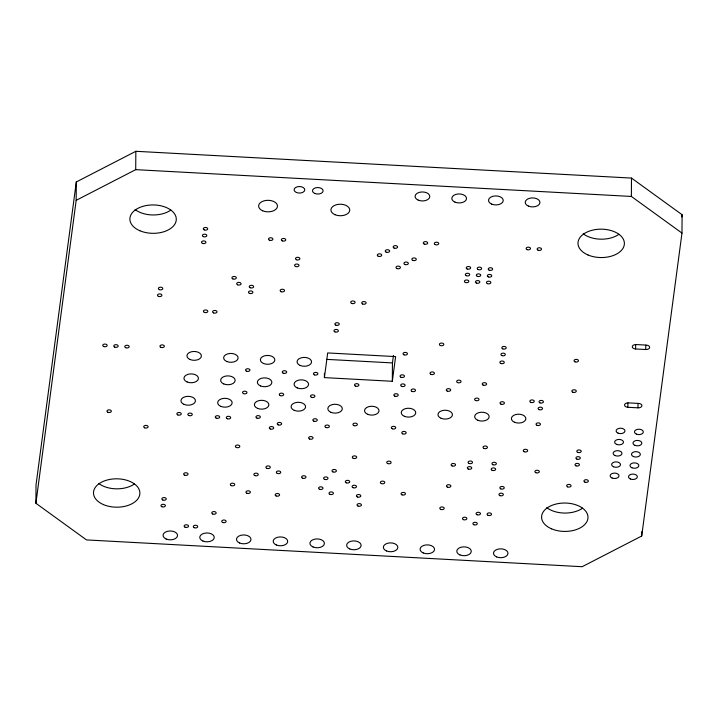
<?xml version="1.0" encoding="UTF-8"?>
<svg xmlns="http://www.w3.org/2000/svg" width="718" height="718" viewBox="0 0 718 718"><rect width="100%" height="100%" fill="white"/><g stroke="black" fill="none" stroke-linecap="round" stroke-linejoin="round"><path stroke-width="1.08" d="M35.9 503.273L36.026 484.919L76.296 181.977L135.846 151.292L631.499 178.082L682.1 214.727L681.974 233.081L641.704 536.023L582.154 566.708L86.501 539.918L35.9 503.273L76.171 200.34L76.296 181.977M76.171 200.34L135.711 169.654L135.846 151.292M324.401 377.614L327.686 352.933L395.609 356.604L392.324 381.285L324.401 377.614L324.428 373.297M392.324 381.285L392.45 362.922L393.455 355.41M627.882 407.286A3.626 2.217 0.4 0 1 624.561 404.88A3.626 2.217 0.4 0 1 628.465 402.87L638.58 403.417A3.626 2.217 0.4 0 1 641.901 405.823A3.626 2.217 0.4 0 1 637.997 407.833L627.882 407.286L627.909 402.969M681.974 233.081L631.373 196.445L631.499 178.082M635.627 348.975A3.626 2.217 0.4 0 1 632.307 346.57A3.626 2.217 0.4 0 1 636.22 344.559L646.335 345.107A3.626 2.217 0.4 0 1 649.655 347.512A3.626 2.217 0.4 0 1 645.751 349.522L635.627 348.975L635.663 344.658M637.997 407.833L638.024 403.516M641.704 536.023L641.73 531.706M645.751 349.522L645.778 345.205M681.804 216.944L682.1 214.727M135.711 169.654L631.373 196.445M326.753 359.377L392.45 362.922M134.454 483.941A23.2 14.189 0.4 0 1 98.689 483.429M170.857 210.069A23.2 14.189 0.4 0 1 135.092 209.557M618.961 234.292A23.2 14.189 0.4 0 1 583.195 233.781M582.558 508.165A23.2 14.189 0.4 0 1 546.793 507.653M394.792 396.148A2.208 1.346 0.4 0 0 398.239 395.169A2.208 1.346 0.4 0 0 395.097 393.823A2.208 1.346 0.4 0 0 394.792 396.148M435.27 244.65A2.208 1.346 0.4 0 0 438.716 243.662A2.208 1.346 0.4 0 0 435.575 242.325A2.208 1.346 0.4 0 0 435.27 244.65M188.825 415.534A2.208 1.346 0.4 0 0 192.28 414.546A2.208 1.346 0.4 0 0 189.139 413.2A2.208 1.346 0.4 0 0 188.825 415.534M254.8 475.594A2.208 1.346 0.4 0 0 258.256 474.616A2.208 1.346 0.4 0 0 255.114 473.27A2.208 1.346 0.4 0 0 254.8 475.594M161.909 506.737A2.208 1.346 0.4 0 0 165.364 505.759A2.208 1.346 0.4 0 0 162.223 504.413A2.208 1.346 0.4 0 0 161.909 506.737M412.832 260.392A2.208 1.346 0.4 0 0 416.287 259.404A2.208 1.346 0.4 0 0 413.146 258.058A2.208 1.346 0.4 0 0 412.832 260.392M329.966 494.352A2.208 1.346 0.4 0 0 333.412 493.365A2.208 1.346 0.4 0 0 330.271 492.027A2.208 1.346 0.4 0 0 329.966 494.352M103.491 504.619A23.2 14.189 0.4 0 0 139.813 494.253A23.2 14.189 0.4 0 0 106.749 480.136A23.2 14.189 0.4 0 0 103.491 504.619M139.893 230.747A23.2 14.189 0.4 0 0 176.215 220.381A23.2 14.189 0.4 0 0 143.151 206.263A23.2 14.189 0.4 0 0 139.893 230.747M587.997 254.971A23.2 14.189 0.4 0 0 624.319 244.605A23.2 14.189 0.4 0 0 591.255 230.487A23.2 14.189 0.4 0 0 587.997 254.971M551.595 528.843A23.2 14.189 0.4 0 0 587.916 518.477A23.2 14.189 0.4 0 0 554.843 504.359A23.2 14.189 0.4 0 0 551.595 528.843M236.348 447.476A2.208 1.346 0.4 0 0 239.803 446.497A2.208 1.346 0.4 0 0 236.662 445.151A2.208 1.346 0.4 0 0 236.348 447.476M212.716 514.007A2.208 1.346 0.4 0 0 216.163 513.02A2.208 1.346 0.4 0 0 213.022 511.683A2.208 1.346 0.4 0 0 212.716 514.007M158.445 296.363A2.208 1.346 0.4 0 0 161.891 295.376A2.208 1.346 0.4 0 0 158.75 294.03A2.208 1.346 0.4 0 0 158.445 296.363M159.342 289.632A2.208 1.346 0.4 0 0 162.789 288.645A2.208 1.346 0.4 0 0 159.647 287.299A2.208 1.346 0.4 0 0 159.342 289.632M357.995 506.037A2.208 1.346 0.4 0 0 361.441 505.05A2.208 1.346 0.4 0 0 358.3 503.713A2.208 1.346 0.4 0 0 357.995 506.037M319.546 489.272A2.208 1.346 0.4 0 0 322.992 488.285A2.208 1.346 0.4 0 0 319.851 486.939A2.208 1.346 0.4 0 0 319.546 489.272M324.563 479.373A2.208 1.346 0.4 0 0 328.009 478.385A2.208 1.346 0.4 0 0 324.868 477.039A2.208 1.346 0.4 0 0 324.563 479.373M357.349 496.964A2.208 1.346 0.4 0 0 360.804 495.976A2.208 1.346 0.4 0 0 357.663 494.639A2.208 1.346 0.4 0 0 357.349 496.964M463.424 519.644A2.208 1.346 0.4 0 0 466.88 518.665A2.208 1.346 0.4 0 0 463.738 517.319A2.208 1.346 0.4 0 0 463.424 519.644M353.247 458.317A2.208 1.346 0.4 0 0 356.693 457.33A2.208 1.346 0.4 0 0 353.552 455.993A2.208 1.346 0.4 0 0 353.247 458.317M222.688 522.453A2.208 1.346 0.4 0 0 226.134 521.474A2.208 1.346 0.4 0 0 222.993 520.128A2.208 1.346 0.4 0 0 222.688 522.453M266.863 468.342A2.208 1.346 0.4 0 0 270.309 467.355A2.208 1.346 0.4 0 0 267.168 466.018A2.208 1.346 0.4 0 0 266.863 468.342M246.911 493.257A2.208 1.346 0.4 0 0 250.358 492.27A2.208 1.346 0.4 0 0 247.216 490.924A2.208 1.346 0.4 0 0 246.911 493.257M500.967 404.153A2.208 1.346 0.4 0 0 504.413 403.166A2.208 1.346 0.4 0 0 501.272 401.82A2.208 1.346 0.4 0 0 500.967 404.153M332.946 471.914A2.208 1.346 0.4 0 0 336.401 470.927A2.208 1.346 0.4 0 0 333.26 469.59A2.208 1.346 0.4 0 0 332.946 471.914M475.558 400.518A2.208 1.346 0.4 0 0 479.014 399.531A2.208 1.346 0.4 0 0 475.872 398.194A2.208 1.346 0.4 0 0 475.558 400.518M387.675 463.568A2.208 1.346 0.4 0 0 391.13 462.589A2.208 1.346 0.4 0 0 387.989 461.243A2.208 1.346 0.4 0 0 387.675 463.568M483.16 385.108A2.208 1.346 0.4 0 0 486.607 384.121A2.208 1.346 0.4 0 0 483.465 382.784A2.208 1.346 0.4 0 0 483.16 385.108M447.233 391.077A2.208 1.346 0.4 0 0 450.689 390.089A2.208 1.346 0.4 0 0 447.547 388.752A2.208 1.346 0.4 0 0 447.233 391.077M392.297 428.79A2.208 1.346 0.4 0 0 395.753 427.802A2.208 1.346 0.4 0 0 392.611 426.465A2.208 1.346 0.4 0 0 392.297 428.79M302.529 478.179A2.208 1.346 0.4 0 0 305.985 477.192A2.208 1.346 0.4 0 0 302.843 475.855A2.208 1.346 0.4 0 0 302.529 478.179M412.06 391.436A2.208 1.346 0.4 0 0 415.507 390.448A2.208 1.346 0.4 0 0 412.365 389.111A2.208 1.346 0.4 0 0 412.06 391.436M277.274 473.422A2.208 1.346 0.4 0 0 280.729 472.435A2.208 1.346 0.4 0 0 277.588 471.098A2.208 1.346 0.4 0 0 277.274 473.422M325.909 427.461A2.208 1.346 0.4 0 0 329.365 426.474A2.208 1.346 0.4 0 0 326.223 425.137A2.208 1.346 0.4 0 0 325.909 427.461M353.893 425.586A2.208 1.346 0.4 0 0 357.349 424.598A2.208 1.346 0.4 0 0 354.207 423.252A2.208 1.346 0.4 0 0 353.893 425.586M402.717 433.869A2.208 1.346 0.4 0 0 406.164 432.882A2.208 1.346 0.4 0 0 403.022 431.545A2.208 1.346 0.4 0 0 402.717 433.869M457.608 382.595A2.208 1.346 0.4 0 0 461.055 381.608A2.208 1.346 0.4 0 0 457.913 380.271A2.208 1.346 0.4 0 0 457.608 382.595M160.913 347.35A2.208 1.346 0.4 0 0 164.359 346.363A2.208 1.346 0.4 0 0 161.218 345.017A2.208 1.346 0.4 0 0 160.913 347.35M483.986 448.436A2.208 1.346 0.4 0 0 487.432 447.449A2.208 1.346 0.4 0 0 484.291 446.111A2.208 1.346 0.4 0 0 483.986 448.436M524.221 451.739A2.208 1.346 0.4 0 0 527.676 450.751A2.208 1.346 0.4 0 0 524.535 449.414A2.208 1.346 0.4 0 0 524.221 451.739M452.08 465.919A2.208 1.346 0.4 0 0 455.526 464.932A2.208 1.346 0.4 0 0 452.385 463.595A2.208 1.346 0.4 0 0 452.08 465.919M567.624 486.858A2.208 1.346 0.4 0 0 571.079 485.871A2.208 1.346 0.4 0 0 567.938 484.533A2.208 1.346 0.4 0 0 567.624 486.858M575.971 465.838A2.208 1.346 0.4 0 0 579.417 464.851A2.208 1.346 0.4 0 0 576.276 463.514A2.208 1.346 0.4 0 0 575.971 465.838M353.041 487.693A2.208 1.346 0.4 0 0 356.487 486.705A2.208 1.346 0.4 0 0 353.346 485.359A2.208 1.346 0.4 0 0 353.041 487.693M402.008 494.855A2.208 1.346 0.4 0 0 405.455 493.867A2.208 1.346 0.4 0 0 402.313 492.53A2.208 1.346 0.4 0 0 402.008 494.855M381.321 483.564A2.208 1.346 0.4 0 0 384.767 482.586A2.208 1.346 0.4 0 0 381.626 481.24A2.208 1.346 0.4 0 0 381.321 483.564M256.9 418.082A2.208 1.346 0.4 0 0 260.347 417.095A2.208 1.346 0.4 0 0 257.206 415.749A2.208 1.346 0.4 0 0 256.9 418.082M270.246 428.969A2.208 1.346 0.4 0 0 273.693 427.982A2.208 1.346 0.4 0 0 270.551 426.645A2.208 1.346 0.4 0 0 270.246 428.969M334.92 331.887A2.208 1.346 0.4 0 0 338.366 330.908A2.208 1.346 0.4 0 0 335.225 329.562A2.208 1.346 0.4 0 0 334.92 331.887M468.298 469.06A2.208 1.346 0.4 0 0 471.753 468.073A2.208 1.346 0.4 0 0 468.612 466.736A2.208 1.346 0.4 0 0 468.298 469.06M469.042 463.451A2.208 1.346 0.4 0 0 472.498 462.464A2.208 1.346 0.4 0 0 469.357 461.127A2.208 1.346 0.4 0 0 469.042 463.451M492.162 470.344A2.208 1.346 0.4 0 0 495.617 469.366A2.208 1.346 0.4 0 0 492.476 468.019A2.208 1.346 0.4 0 0 492.162 470.344M492.907 464.734A2.208 1.346 0.4 0 0 496.362 463.756A2.208 1.346 0.4 0 0 493.221 462.41A2.208 1.346 0.4 0 0 492.907 464.734M576.859 459.107A2.208 1.346 0.4 0 0 580.315 458.12A2.208 1.346 0.4 0 0 577.173 456.783A2.208 1.346 0.4 0 0 576.859 459.107M577.757 452.376A2.208 1.346 0.4 0 0 581.212 451.389A2.208 1.346 0.4 0 0 578.071 450.051A2.208 1.346 0.4 0 0 577.757 452.376M488.034 515.327A2.208 1.346 0.4 0 0 491.489 514.339A2.208 1.346 0.4 0 0 488.348 513.002A2.208 1.346 0.4 0 0 488.034 515.327M477.021 514.734A2.208 1.346 0.4 0 0 480.468 513.747A2.208 1.346 0.4 0 0 477.326 512.41A2.208 1.346 0.4 0 0 477.021 514.734M194.255 527.703A2.208 1.346 0.4 0 0 197.71 526.716A2.208 1.346 0.4 0 0 194.569 525.37A2.208 1.346 0.4 0 0 194.255 527.703M185.073 527.2A2.208 1.346 0.4 0 0 188.529 526.222A2.208 1.346 0.4 0 0 185.388 524.876A2.208 1.346 0.4 0 0 185.073 527.2M346.291 482.801A2.208 1.346 0.4 0 0 349.738 481.823A2.208 1.346 0.4 0 0 346.597 480.477A2.208 1.346 0.4 0 0 346.291 482.801M447.404 487.136A2.208 1.346 0.4 0 0 450.859 486.158A2.208 1.346 0.4 0 0 447.718 484.812A2.208 1.346 0.4 0 0 447.404 487.136M500.796 488.895A2.208 1.346 0.4 0 0 504.242 487.908A2.208 1.346 0.4 0 0 501.101 486.571A2.208 1.346 0.4 0 0 500.796 488.895M499.899 495.626A2.208 1.346 0.4 0 0 503.345 494.639A2.208 1.346 0.4 0 0 500.213 493.302A2.208 1.346 0.4 0 0 499.899 495.626M162.806 500.006A2.208 1.346 0.4 0 0 166.253 499.019A2.208 1.346 0.4 0 0 163.112 497.682A2.208 1.346 0.4 0 0 162.806 500.006M227.229 418.738A2.208 1.346 0.4 0 0 230.675 417.75A2.208 1.346 0.4 0 0 227.534 416.413A2.208 1.346 0.4 0 0 227.229 418.738M216.217 418.136A2.208 1.346 0.4 0 0 219.663 417.158A2.208 1.346 0.4 0 0 216.522 415.812A2.208 1.346 0.4 0 0 216.217 418.136M177.813 414.932A2.208 1.346 0.4 0 0 181.259 413.945A2.208 1.346 0.4 0 0 178.118 412.608A2.208 1.346 0.4 0 0 177.813 414.932M278.18 424.876A2.208 1.346 0.4 0 0 281.635 423.898A2.208 1.346 0.4 0 0 278.494 422.552A2.208 1.346 0.4 0 0 278.18 424.876M335.818 325.155A2.208 1.346 0.4 0 0 339.264 324.177A2.208 1.346 0.4 0 0 336.123 322.831A2.208 1.346 0.4 0 0 335.818 325.155M362.662 304.01A2.208 1.346 0.4 0 0 366.108 303.023A2.208 1.346 0.4 0 0 362.967 301.686A2.208 1.346 0.4 0 0 362.662 304.01M351.649 303.409A2.208 1.346 0.4 0 0 355.096 302.431A2.208 1.346 0.4 0 0 351.955 301.084A2.208 1.346 0.4 0 0 351.649 303.409M202.467 243.366A2.208 1.346 0.4 0 0 205.913 242.379A2.208 1.346 0.4 0 0 202.772 241.042A2.208 1.346 0.4 0 0 202.467 243.366M203.365 236.635A2.208 1.346 0.4 0 0 206.811 235.648A2.208 1.346 0.4 0 0 203.67 234.31A2.208 1.346 0.4 0 0 203.365 236.635M204.253 229.904A2.208 1.346 0.4 0 0 207.708 228.916A2.208 1.346 0.4 0 0 204.567 227.579A2.208 1.346 0.4 0 0 204.253 229.904M237.631 284.822A2.208 1.346 0.4 0 0 241.086 283.834A2.208 1.346 0.4 0 0 237.945 282.497A2.208 1.346 0.4 0 0 237.631 284.822M232.874 278.916A2.208 1.346 0.4 0 0 236.321 277.929A2.208 1.346 0.4 0 0 233.179 276.583A2.208 1.346 0.4 0 0 232.874 278.916M204.388 312.402A2.208 1.346 0.4 0 0 207.834 311.424A2.208 1.346 0.4 0 0 204.693 310.077A2.208 1.346 0.4 0 0 204.388 312.402M213.56 312.904A2.208 1.346 0.4 0 0 217.016 311.917A2.208 1.346 0.4 0 0 213.874 310.571A2.208 1.346 0.4 0 0 213.56 312.904M125.731 347.709A2.208 1.346 0.4 0 0 129.186 346.722A2.208 1.346 0.4 0 0 126.045 345.376A2.208 1.346 0.4 0 0 125.731 347.709M103.706 346.516A2.208 1.346 0.4 0 0 107.153 345.529A2.208 1.346 0.4 0 0 104.011 344.191A2.208 1.346 0.4 0 0 103.706 346.516M114.718 347.108A2.208 1.346 0.4 0 0 118.165 346.121A2.208 1.346 0.4 0 0 115.024 344.784A2.208 1.346 0.4 0 0 114.718 347.108M282.3 240.898A2.208 1.346 0.4 0 0 285.746 239.92A2.208 1.346 0.4 0 0 282.605 238.573A2.208 1.346 0.4 0 0 282.3 240.898M269.447 240.207A2.208 1.346 0.4 0 0 272.903 239.22A2.208 1.346 0.4 0 0 269.762 237.882A2.208 1.346 0.4 0 0 269.447 240.207M281.097 291.688A2.208 1.346 0.4 0 0 284.543 290.7A2.208 1.346 0.4 0 0 281.402 289.363A2.208 1.346 0.4 0 0 281.097 291.688M400.994 377.273A2.208 1.346 0.4 0 0 404.449 376.286A2.208 1.346 0.4 0 0 401.308 374.949A2.208 1.346 0.4 0 0 400.994 377.273M403.983 354.836A2.208 1.346 0.4 0 0 407.429 353.848A2.208 1.346 0.4 0 0 404.288 352.511A2.208 1.346 0.4 0 0 403.983 354.836M314.412 374.859A2.208 1.346 0.4 0 0 317.868 373.872A2.208 1.346 0.4 0 0 314.726 372.525A2.208 1.346 0.4 0 0 314.412 374.859M311.433 397.296A2.208 1.346 0.4 0 0 314.888 396.309A2.208 1.346 0.4 0 0 311.747 394.972A2.208 1.346 0.4 0 0 311.433 397.296M283.206 373.172A2.208 1.346 0.4 0 0 286.661 372.184A2.208 1.346 0.4 0 0 283.52 370.838A2.208 1.346 0.4 0 0 283.206 373.172M246.489 371.179A2.208 1.346 0.4 0 0 249.945 370.201A2.208 1.346 0.4 0 0 246.804 368.855A2.208 1.346 0.4 0 0 246.489 371.179M243.51 393.626A2.208 1.346 0.4 0 0 246.956 392.638A2.208 1.346 0.4 0 0 243.815 391.301A2.208 1.346 0.4 0 0 243.51 393.626M280.226 395.609A2.208 1.346 0.4 0 0 283.673 394.622A2.208 1.346 0.4 0 0 280.532 393.284A2.208 1.346 0.4 0 0 280.226 395.609M502.762 348.876A2.208 1.346 0.4 0 0 506.217 347.889A2.208 1.346 0.4 0 0 503.076 346.552A2.208 1.346 0.4 0 0 502.762 348.876M501.873 355.607A2.208 1.346 0.4 0 0 505.319 354.62A2.208 1.346 0.4 0 0 502.178 353.283A2.208 1.346 0.4 0 0 501.873 355.607M500.823 363.461A2.208 1.346 0.4 0 0 504.278 362.473A2.208 1.346 0.4 0 0 501.137 361.136A2.208 1.346 0.4 0 0 500.823 363.461M530.781 402.367A2.208 1.346 0.4 0 0 534.237 401.389A2.208 1.346 0.4 0 0 531.096 400.043A2.208 1.346 0.4 0 0 530.781 402.367M539.963 402.87A2.208 1.346 0.4 0 0 543.409 401.883A2.208 1.346 0.4 0 0 540.277 400.545A2.208 1.346 0.4 0 0 539.963 402.87M536.983 425.307A2.208 1.346 0.4 0 0 540.43 424.32A2.208 1.346 0.4 0 0 537.288 422.983A2.208 1.346 0.4 0 0 536.983 425.307M539.065 409.601A2.208 1.346 0.4 0 0 542.521 408.614A2.208 1.346 0.4 0 0 539.38 407.277A2.208 1.346 0.4 0 0 539.065 409.601M440.349 345.502A2.208 1.346 0.4 0 0 443.796 344.514A2.208 1.346 0.4 0 0 440.655 343.177A2.208 1.346 0.4 0 0 440.349 345.502M476.384 283.036A2.208 1.346 0.4 0 0 479.839 282.048A2.208 1.346 0.4 0 0 476.698 280.711A2.208 1.346 0.4 0 0 476.384 283.036M487.405 283.628A2.208 1.346 0.4 0 0 490.852 282.641A2.208 1.346 0.4 0 0 487.71 281.303A2.208 1.346 0.4 0 0 487.405 283.628M477.282 276.304A2.208 1.346 0.4 0 0 480.728 275.317A2.208 1.346 0.4 0 0 477.587 273.98A2.208 1.346 0.4 0 0 477.282 276.304M488.294 276.897A2.208 1.346 0.4 0 0 491.749 275.909A2.208 1.346 0.4 0 0 488.608 274.572A2.208 1.346 0.4 0 0 488.294 276.897M466.269 275.703A2.208 1.346 0.4 0 0 469.716 274.725A2.208 1.346 0.4 0 0 466.574 273.379A2.208 1.346 0.4 0 0 466.269 275.703M465.372 282.443A2.208 1.346 0.4 0 0 468.827 281.456A2.208 1.346 0.4 0 0 465.686 280.11A2.208 1.346 0.4 0 0 465.372 282.443M467.158 268.972A2.208 1.346 0.4 0 0 470.613 267.993A2.208 1.346 0.4 0 0 467.472 266.647A2.208 1.346 0.4 0 0 467.158 268.972M478.179 269.573A2.208 1.346 0.4 0 0 481.625 268.586A2.208 1.346 0.4 0 0 478.484 267.249A2.208 1.346 0.4 0 0 478.179 269.573M489.191 270.165A2.208 1.346 0.4 0 0 492.638 269.178A2.208 1.346 0.4 0 0 489.496 267.841A2.208 1.346 0.4 0 0 489.191 270.165M396.955 268.568A2.208 1.346 0.4 0 0 400.402 267.59A2.208 1.346 0.4 0 0 397.26 266.243A2.208 1.346 0.4 0 0 396.955 268.568M404.898 264.475A2.208 1.346 0.4 0 0 408.345 263.497A2.208 1.346 0.4 0 0 405.203 262.151A2.208 1.346 0.4 0 0 404.898 264.475M378.251 256.254A2.208 1.346 0.4 0 0 381.707 255.276A2.208 1.346 0.4 0 0 378.565 253.93A2.208 1.346 0.4 0 0 378.251 256.254M386.194 252.171A2.208 1.346 0.4 0 0 389.641 251.183A2.208 1.346 0.4 0 0 386.499 249.837A2.208 1.346 0.4 0 0 386.194 252.171M394.128 248.078A2.208 1.346 0.4 0 0 397.584 247.091A2.208 1.346 0.4 0 0 394.442 245.753A2.208 1.346 0.4 0 0 394.128 248.078M309.584 439.012A2.208 1.346 0.4 0 0 313.039 438.025A2.208 1.346 0.4 0 0 309.898 436.679A2.208 1.346 0.4 0 0 309.584 439.012M355.446 386.113A2.208 1.346 0.4 0 0 358.892 385.126A2.208 1.346 0.4 0 0 355.751 383.789A2.208 1.346 0.4 0 0 355.446 386.113M401.64 386.347A2.208 1.346 0.4 0 0 405.087 385.369A2.208 1.346 0.4 0 0 401.945 384.022A2.208 1.346 0.4 0 0 401.64 386.347M313.811 421.152A2.208 1.346 0.4 0 0 317.257 420.174A2.208 1.346 0.4 0 0 314.116 418.827A2.208 1.346 0.4 0 0 313.811 421.152M184.598 475.19A2.208 1.346 0.4 0 0 188.044 474.212A2.208 1.346 0.4 0 0 184.903 472.866A2.208 1.346 0.4 0 0 184.598 475.19M276.134 495.959A2.208 1.346 0.4 0 0 279.58 494.98A2.208 1.346 0.4 0 0 276.439 493.634A2.208 1.346 0.4 0 0 276.134 495.959M430.962 374.374A2.208 1.346 0.4 0 0 434.417 373.387A2.208 1.346 0.4 0 0 431.276 372.05A2.208 1.346 0.4 0 0 430.962 374.374M572.811 392.216A2.208 1.346 0.4 0 0 576.267 391.229A2.208 1.346 0.4 0 0 573.126 389.883A2.208 1.346 0.4 0 0 572.811 392.216M575.001 361.818A2.208 1.346 0.4 0 0 578.457 360.831A2.208 1.346 0.4 0 0 575.315 359.494A2.208 1.346 0.4 0 0 575.001 361.818M250.187 287.756A2.208 1.346 0.4 0 0 253.633 286.769A2.208 1.346 0.4 0 0 250.492 285.432A2.208 1.346 0.4 0 0 250.187 287.756M249.442 293.366A2.208 1.346 0.4 0 0 252.889 292.388A2.208 1.346 0.4 0 0 249.747 291.041A2.208 1.346 0.4 0 0 249.442 293.366M535.861 472.713A2.208 1.346 0.4 0 0 539.317 471.726A2.208 1.346 0.4 0 0 536.175 470.38A2.208 1.346 0.4 0 0 535.861 472.713M440.753 509.385A2.208 1.346 0.4 0 0 444.2 508.398A2.208 1.346 0.4 0 0 441.058 507.052A2.208 1.346 0.4 0 0 440.753 509.385M473.844 524.732A2.208 1.346 0.4 0 0 477.29 523.745A2.208 1.346 0.4 0 0 474.149 522.408A2.208 1.346 0.4 0 0 473.844 524.732M584.892 482.137A2.208 1.346 0.4 0 0 588.347 481.159A2.208 1.346 0.4 0 0 585.206 479.812A2.208 1.346 0.4 0 0 584.892 482.137M144.668 427.829A2.208 1.346 0.4 0 0 148.114 426.851A2.208 1.346 0.4 0 0 144.973 425.505A2.208 1.346 0.4 0 0 144.668 427.829M107.906 412.285A2.208 1.346 0.4 0 0 111.353 411.297A2.208 1.346 0.4 0 0 108.212 409.96A2.208 1.346 0.4 0 0 107.906 412.285M296.435 259.745A2.208 1.346 0.4 0 0 299.882 258.758A2.208 1.346 0.4 0 0 296.74 257.421A2.208 1.346 0.4 0 0 296.435 259.745M295.538 266.477A2.208 1.346 0.4 0 0 298.993 265.489A2.208 1.346 0.4 0 0 295.852 264.152A2.208 1.346 0.4 0 0 295.538 266.477M424.248 244.057A2.208 1.346 0.4 0 0 427.704 243.07A2.208 1.346 0.4 0 0 424.562 241.724A2.208 1.346 0.4 0 0 424.248 244.057M538.069 250.205A2.208 1.346 0.4 0 0 541.516 249.218A2.208 1.346 0.4 0 0 538.374 247.881A2.208 1.346 0.4 0 0 538.069 250.205M527.057 249.613A2.208 1.346 0.4 0 0 530.503 248.625A2.208 1.346 0.4 0 0 527.362 247.288A2.208 1.346 0.4 0 0 527.057 249.613M231.277 485.628A2.208 1.346 0.4 0 0 234.732 484.641A2.208 1.346 0.4 0 0 231.591 483.304A2.208 1.346 0.4 0 0 231.277 485.628M294.218 410.346A7.252 4.434 0.4 0 0 305.572 407.106A7.252 4.434 0.4 0 0 295.242 402.699A7.252 4.434 0.4 0 0 294.218 410.346M297.207 387.908A7.252 4.434 0.4 0 0 308.552 384.668A7.252 4.434 0.4 0 0 298.221 380.253A7.252 4.434 0.4 0 0 297.207 387.908M300.187 365.471A7.252 4.434 0.4 0 0 311.54 362.231A7.252 4.434 0.4 0 0 301.201 357.815A7.252 4.434 0.4 0 0 300.187 365.471M220.794 406.379A7.252 4.434 0.4 0 0 232.138 403.139A7.252 4.434 0.4 0 0 221.808 398.723A7.252 4.434 0.4 0 0 220.794 406.379M223.774 383.942A7.252 4.434 0.4 0 0 235.127 380.702A7.252 4.434 0.4 0 0 224.788 376.286A7.252 4.434 0.4 0 0 223.774 383.942M226.753 361.495A7.252 4.434 0.4 0 0 238.107 358.255A7.252 4.434 0.4 0 0 227.777 353.848A7.252 4.434 0.4 0 0 226.753 361.495M166.181 539.03A7.252 4.434 0.4 0 0 177.525 535.799A7.252 4.434 0.4 0 0 167.195 531.383A7.252 4.434 0.4 0 0 166.181 539.03M202.898 541.022A7.252 4.434 0.4 0 0 214.242 537.782A7.252 4.434 0.4 0 0 203.912 533.366A7.252 4.434 0.4 0 0 202.898 541.022M239.615 543.005A7.252 4.434 0.4 0 0 250.959 539.765A7.252 4.434 0.4 0 0 240.629 535.35A7.252 4.434 0.4 0 0 239.615 543.005M276.322 544.989A7.252 4.434 0.4 0 0 287.676 541.749A7.252 4.434 0.4 0 0 277.345 537.333A7.252 4.434 0.4 0 0 276.322 544.989M313.039 546.972A7.252 4.434 0.4 0 0 324.392 543.732A7.252 4.434 0.4 0 0 314.062 539.326A7.252 4.434 0.4 0 0 313.039 546.972M349.756 548.956A7.252 4.434 0.4 0 0 361.109 545.716A7.252 4.434 0.4 0 0 350.77 541.309A7.252 4.434 0.4 0 0 349.756 548.956M386.472 550.939A7.252 4.434 0.4 0 0 397.817 547.699A7.252 4.434 0.4 0 0 387.487 543.293A7.252 4.434 0.4 0 0 386.472 550.939M423.189 552.923A7.252 4.434 0.4 0 0 434.534 549.683A7.252 4.434 0.4 0 0 424.203 545.276A7.252 4.434 0.4 0 0 423.189 552.923M459.906 554.906A7.252 4.434 0.4 0 0 471.25 551.675A7.252 4.434 0.4 0 0 460.92 547.26A7.252 4.434 0.4 0 0 459.906 554.906M496.614 556.899A7.252 4.434 0.4 0 0 507.967 553.659A7.252 4.434 0.4 0 0 497.637 549.243A7.252 4.434 0.4 0 0 496.614 556.899M330.935 412.329A7.252 4.434 0.4 0 0 342.289 409.089A7.252 4.434 0.4 0 0 331.958 404.683A7.252 4.434 0.4 0 0 330.935 412.329M367.652 414.313A7.252 4.434 0.4 0 0 379.005 411.073A7.252 4.434 0.4 0 0 368.666 406.666A7.252 4.434 0.4 0 0 367.652 414.313M404.369 416.305A7.252 4.434 0.4 0 0 415.722 413.065A7.252 4.434 0.4 0 0 405.383 408.65A7.252 4.434 0.4 0 0 404.369 416.305M441.085 418.289A7.252 4.434 0.4 0 0 452.43 415.049A7.252 4.434 0.4 0 0 442.1 410.633A7.252 4.434 0.4 0 0 441.085 418.289M477.802 420.272A7.252 4.434 0.4 0 0 489.146 417.032A7.252 4.434 0.4 0 0 478.816 412.617A7.252 4.434 0.4 0 0 477.802 420.272M514.519 422.256A7.252 4.434 0.4 0 0 525.863 419.016A7.252 4.434 0.4 0 0 515.533 414.6A7.252 4.434 0.4 0 0 514.519 422.256M612.068 478.009A4.425 2.701 0.4 0 0 618.988 476.034A4.425 2.701 0.4 0 0 612.687 473.341A4.425 2.701 0.4 0 0 612.068 478.009M630.422 479.005A4.425 2.701 0.4 0 0 637.342 477.021A4.425 2.701 0.4 0 0 631.041 474.329A4.425 2.701 0.4 0 0 630.422 479.005M613.558 466.79A4.425 2.701 0.4 0 0 620.478 464.815A4.425 2.701 0.4 0 0 614.177 462.123A4.425 2.701 0.4 0 0 613.558 466.79M631.912 467.777A4.425 2.701 0.4 0 0 638.84 465.803A4.425 2.701 0.4 0 0 632.531 463.11A4.425 2.701 0.4 0 0 631.912 467.777M615.048 455.571A4.425 2.701 0.4 0 0 621.967 453.588A4.425 2.701 0.4 0 0 615.667 450.904A4.425 2.701 0.4 0 0 615.048 455.571M633.402 456.558A4.425 2.701 0.4 0 0 640.33 454.584A4.425 2.701 0.4 0 0 634.03 451.891A4.425 2.701 0.4 0 0 633.402 456.558M616.538 444.352A4.425 2.701 0.4 0 0 623.466 442.369A4.425 2.701 0.4 0 0 617.157 439.685A4.425 2.701 0.4 0 0 616.538 444.352M634.9 445.339A4.425 2.701 0.4 0 0 641.82 443.365A4.425 2.701 0.4 0 0 635.52 440.672A4.425 2.701 0.4 0 0 634.9 445.339M618.027 433.125A4.425 2.701 0.4 0 0 624.956 431.15A4.425 2.701 0.4 0 0 618.647 428.458A4.425 2.701 0.4 0 0 618.027 433.125M636.39 434.121A4.425 2.701 0.4 0 0 643.31 432.146A4.425 2.701 0.4 0 0 637.01 429.454A4.425 2.701 0.4 0 0 636.39 434.121M418.253 200.142A7.368 4.505 0.4 0 0 429.786 196.849A7.368 4.505 0.4 0 0 419.285 192.37A7.368 4.505 0.4 0 0 418.253 200.142M454.97 202.126A7.368 4.505 0.4 0 0 466.503 198.832A7.368 4.505 0.4 0 0 456.002 194.354A7.368 4.505 0.4 0 0 454.97 202.126M491.686 204.109A7.368 4.505 0.4 0 0 503.21 200.816A7.368 4.505 0.4 0 0 492.719 196.337A7.368 4.505 0.4 0 0 491.686 204.109M528.394 206.093A7.368 4.505 0.4 0 0 539.927 202.799A7.368 4.505 0.4 0 0 529.435 198.321A7.368 4.505 0.4 0 0 528.394 206.093M262.698 210.796A9.424 5.762 0.4 0 0 277.453 206.578A9.424 5.762 0.4 0 0 264.027 200.843A9.424 5.762 0.4 0 0 262.698 210.796M334.974 214.7A9.424 5.762 0.4 0 0 349.729 210.491A9.424 5.762 0.4 0 0 336.302 204.756A9.424 5.762 0.4 0 0 334.974 214.7M314.771 193.465A5.34 3.267 0.4 0 0 323.118 191.087A5.34 3.267 0.4 0 0 315.516 187.838A5.34 3.267 0.4 0 0 314.771 193.465M296.408 192.478A5.34 3.267 0.4 0 0 304.764 190.09A5.34 3.267 0.4 0 0 297.162 186.842A5.34 3.267 0.4 0 0 296.408 192.478M184.077 404.396A7.252 4.434 0.4 0 0 195.422 401.156A7.252 4.434 0.4 0 0 185.091 396.74A7.252 4.434 0.4 0 0 184.077 404.396M187.057 381.949A7.252 4.434 0.4 0 0 198.41 378.718A7.252 4.434 0.4 0 0 188.08 374.302A7.252 4.434 0.4 0 0 187.057 381.949M190.046 359.512A7.252 4.434 0.4 0 0 201.39 356.272A7.252 4.434 0.4 0 0 191.06 351.865A7.252 4.434 0.4 0 0 190.046 359.512M257.511 408.363A7.252 4.434 0.4 0 0 268.855 405.123A7.252 4.434 0.4 0 0 258.525 400.716A7.252 4.434 0.4 0 0 257.511 408.363M260.49 385.925A7.252 4.434 0.4 0 0 271.844 382.685A7.252 4.434 0.4 0 0 261.505 378.269A7.252 4.434 0.4 0 0 260.49 385.925M263.47 363.479A7.252 4.434 0.4 0 0 274.823 360.239A7.252 4.434 0.4 0 0 264.493 355.832A7.252 4.434 0.4 0 0 263.47 363.479"/></g></svg>
